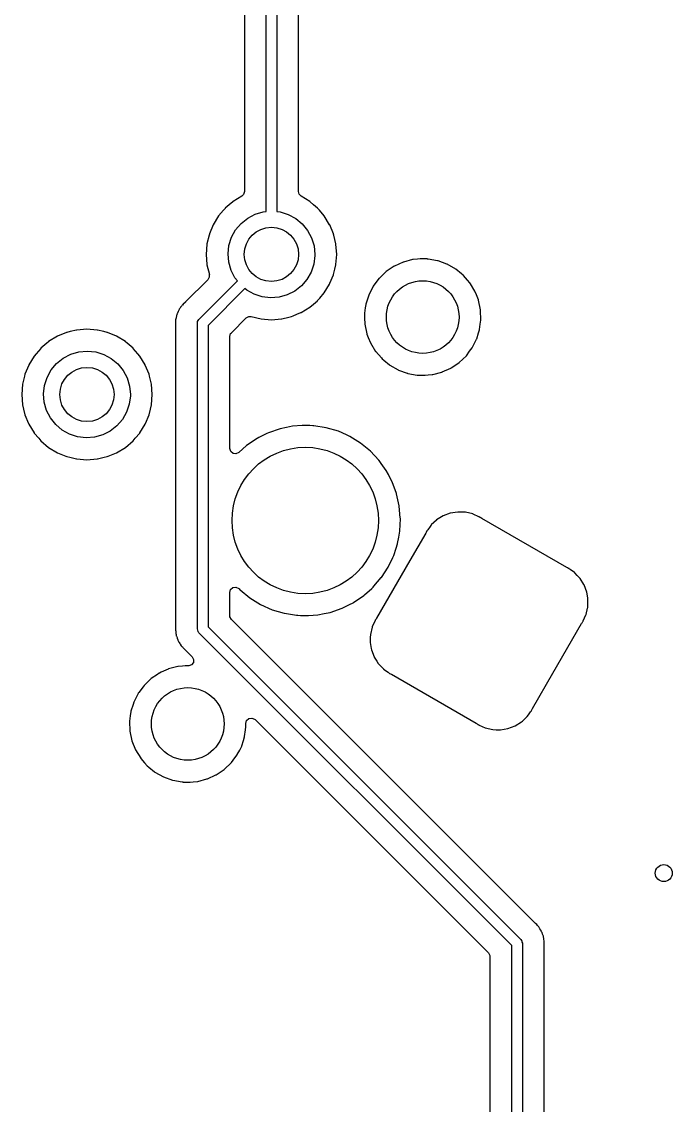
# Model space of a CAD drawing. Extents: x 189 to 319, y -167 to -61.
# Drawn here: x 224.36 to 239.59, y -140.69 to -115.32 of the extents above; entities that cross this region are included whole.
import ezdxf

# ---------------------------------------------------------------- set-up
doc = ezdxf.new("R2010")
doc.units = 0
doc.layers.add('BLACK', color=7, linetype='CONTINUOUS')

msp = doc.modelspace()

# ---------------------------------------------------------------- linework, layer by layer
at = {"layer": 'BLACK', "linetype": 'CONTINUOUS'}
for p, q in [((229.576, -111.736), (229.576, -119.3)), ((230.084, -119.766), (230.084, -111.7)), ((230.334, -111.752), (230.334, -119.766)), ((230.843, -119.3), (230.843, -112.014)), ((229.515, -119.407), (229.31, -119.533)), ((229.556, -119.368), (229.514, -119.406)), ((229.514, -119.406), (229.515, -119.407)), ((229.576, -119.3), (229.556, -119.368)), ((230.86, -119.363), (230.843, -119.3)), ((230.905, -119.405), (230.86, -119.363)), ((230.903, -119.407), (230.905, -119.405)), ((231.108, -119.533), (230.903, -119.407)), ((229.086, -119.737), (228.972, -119.871)), ((229.125, -119.692), (229.086, -119.737)), ((229.128, -119.689), (229.125, -119.692)), ((229.222, -119.608), (229.128, -119.689)), ((229.306, -119.536), (229.222, -119.608)), ((229.31, -119.533), (229.306, -119.536)), ((229.306, -119.536), (229.306, -119.536)), ((231.112, -119.536), (231.108, -119.533)), ((231.196, -119.608), (231.112, -119.536)), ((231.112, -119.536), (231.112, -119.536)), ((231.29, -119.689), (231.196, -119.608)), ((231.294, -119.692), (231.29, -119.689)), ((231.332, -119.737), (231.294, -119.692)), ((231.446, -119.871), (231.332, -119.737)), ((228.972, -119.871), (228.847, -120.076)), ((229.498, -120.044), (229.653, -119.92)), ((229.653, -119.92), (229.829, -119.828)), ((229.829, -119.828), (230.019, -119.772)), ((230.019, -119.772), (230.084, -119.766)), ((230.334, -119.766), (230.413, -119.775)), ((230.413, -119.775), (230.603, -119.833)), ((230.603, -119.833), (230.777, -119.928)), ((230.777, -119.928), (230.93, -120.054)), ((231.572, -120.076), (231.446, -119.871)), ((228.845, -120.08), (228.757, -120.291)), ((228.847, -120.076), (228.845, -120.08)), ((228.845, -120.08), (228.845, -120.08)), ((229.275, -120.37), (229.371, -120.196)), ((229.371, -120.196), (229.498, -120.044)), ((230.93, -120.054), (231.055, -120.208)), ((231.055, -120.208), (231.148, -120.383)), ((231.574, -120.08), (231.572, -120.076)), ((231.661, -120.291), (231.574, -120.08)), ((231.574, -120.08), (231.574, -120.08)), ((228.749, -120.32), (228.7, -120.526)), ((228.755, -120.297), (228.749, -120.32)), ((228.757, -120.291), (228.755, -120.297)), ((229.215, -120.559), (229.275, -120.37)), ((231.148, -120.383), (231.206, -120.573)), ((231.663, -120.297), (231.661, -120.291)), ((231.669, -120.32), (231.663, -120.297)), ((231.718, -120.526), (231.669, -120.32)), ((228.699, -120.531), (228.68, -120.77)), ((228.7, -120.526), (228.699, -120.531)), ((228.7, -120.526), (228.7, -120.526)), ((229.193, -120.756), (229.215, -120.559)), ((229.21, -120.953), (229.193, -120.756)), ((231.206, -120.573), (231.225, -120.77)), ((231.719, -120.531), (231.718, -120.526)), ((231.718, -120.526), (231.718, -120.526)), ((231.738, -120.77), (231.719, -120.531)), ((228.68, -120.77), (228.699, -121.009)), ((228.699, -121.009), (228.7, -121.014)), ((228.7, -121.014), (228.7, -121.014)), ((228.7, -121.014), (228.755, -121.242)), ((229.264, -121.144), (229.21, -120.953)), ((231.2, -120.995), (231.137, -121.183)), ((231.225, -120.798), (231.2, -120.995)), ((231.225, -120.77), (231.225, -120.798)), ((231.694, -121.116), (231.718, -121.014)), ((231.718, -121.014), (231.719, -121.009)), ((231.718, -121.014), (231.718, -121.014)), ((231.719, -121.009), (231.738, -120.77)), ((233.292, -120.952), (233.091, -121.043)), ((233.297, -120.95), (233.292, -120.952)), ((233.292, -120.952), (233.292, -120.952)), ((233.302, -120.949), (233.297, -120.95)), ((233.515, -120.893), (233.302, -120.949)), ((233.302, -120.949), (233.302, -120.949)), ((233.52, -120.892), (233.515, -120.893)), ((233.515, -120.893), (233.515, -120.893)), ((233.525, -120.892), (233.52, -120.892)), ((233.625, -120.883), (233.525, -120.892)), ((233.525, -120.892), (233.525, -120.892)), ((233.692, -120.877), (233.625, -120.883)), ((233.854, -120.877), (233.692, -120.877)), ((233.856, -120.878), (233.854, -120.877)), ((233.861, -120.878), (233.856, -120.878)), ((233.856, -120.878), (233.856, -120.878)), ((233.878, -120.879), (233.861, -120.878)), ((233.882, -120.879), (233.878, -120.879)), ((234.1, -120.919), (233.882, -120.879)), ((233.882, -120.879), (233.882, -120.879)), ((234.105, -120.92), (234.1, -120.919)), ((234.1, -120.919), (234.1, -120.919)), ((234.11, -120.921), (234.105, -120.92)), ((234.317, -120.997), (234.11, -120.921)), ((234.11, -120.921), (234.11, -120.921)), ((234.322, -120.998), (234.317, -120.997)), ((234.317, -120.997), (234.317, -120.997)), ((234.523, -121.112), (234.322, -120.998)), ((228.755, -121.242), (228.752, -121.243)), ((228.752, -121.243), (228.754, -121.304)), ((229.355, -121.32), (229.264, -121.144)), ((231.137, -121.183), (231.039, -121.356)), ((231.579, -121.447), (231.662, -121.247)), ((231.662, -121.247), (231.663, -121.242)), ((231.662, -121.247), (231.662, -121.247)), ((231.663, -121.242), (231.694, -121.116)), ((232.895, -121.174), (232.728, -121.333)), ((233.012, -121.095), (232.895, -121.174)), ((233.082, -121.048), (233.012, -121.095)), ((233.086, -121.045), (233.082, -121.048)), ((233.082, -121.048), (233.082, -121.048)), ((233.091, -121.043), (233.086, -121.045)), ((234.527, -121.116), (234.523, -121.112)), ((234.659, -121.224), (234.527, -121.116)), ((234.527, -121.116), (234.527, -121.116)), ((234.701, -121.259), (234.659, -121.224)), ((234.705, -121.263), (234.701, -121.259)), ((234.803, -121.376), (234.705, -121.263)), ((234.705, -121.263), (234.705, -121.263)), ((228.722, -121.362), (228.208, -121.875)), ((228.512, -122.291), (229.411, -121.391)), ((228.754, -121.304), (228.722, -121.362)), ((229.411, -121.391), (229.355, -121.32)), ((230.91, -121.506), (230.754, -121.628)), ((231.039, -121.356), (230.91, -121.506)), ((231.446, -121.669), (231.572, -121.464)), ((231.572, -121.464), (231.579, -121.447)), ((232.59, -121.518), (232.587, -121.525)), ((232.594, -121.513), (232.59, -121.518)), ((232.725, -121.337), (232.594, -121.513)), ((232.728, -121.333), (232.725, -121.337)), ((234.852, -121.433), (234.803, -121.376)), ((234.855, -121.438), (234.852, -121.433)), ((234.868, -121.46), (234.855, -121.438)), ((234.855, -121.438), (234.855, -121.438)), ((234.972, -121.63), (234.868, -121.46)), ((229.587, -121.568), (228.725, -122.431)), ((229.629, -121.604), (229.587, -121.568)), ((229.802, -121.701), (229.629, -121.604)), ((229.991, -121.762), (229.802, -121.701)), ((230.188, -121.786), (229.991, -121.762)), ((230.386, -121.77), (230.188, -121.786)), ((230.577, -121.717), (230.386, -121.77)), ((230.754, -121.628), (230.577, -121.717)), ((231.342, -121.791), (231.443, -121.672)), ((231.443, -121.672), (231.446, -121.669)), ((231.443, -121.672), (231.443, -121.672)), ((232.486, -121.724), (232.464, -121.793)), ((232.513, -121.671), (232.486, -121.724)), ((232.587, -121.525), (232.513, -121.671)), ((235.008, -121.72), (234.972, -121.63)), ((235.054, -121.837), (235.008, -121.72)), ((228.074, -122.021), (228.063, -122.038)), ((228.08, -122.011), (228.074, -122.021)), ((228.083, -122.004), (228.08, -122.011)), ((228.08, -122.011), (228.08, -122.011)), ((228.114, -121.971), (228.083, -122.004)), ((228.121, -121.962), (228.114, -121.971)), ((228.124, -121.959), (228.121, -121.962)), ((228.144, -121.939), (228.124, -121.959)), ((228.146, -121.937), (228.144, -121.939)), ((228.188, -121.893), (228.146, -121.937)), ((228.193, -121.887), (228.188, -121.893)), ((228.199, -121.883), (228.193, -121.887)), ((228.208, -121.875), (228.199, -121.883)), ((230.903, -122.132), (231.108, -122.007)), ((231.108, -122.007), (231.19, -121.937)), ((231.19, -121.937), (231.287, -121.854)), ((231.287, -121.854), (231.29, -121.851)), ((231.29, -121.851), (231.342, -121.791)), ((232.407, -122.021), (232.391, -122.144)), ((232.418, -121.944), (232.407, -122.021)), ((232.419, -121.939), (232.418, -121.944)), ((232.464, -121.793), (232.419, -121.939)), ((232.419, -121.939), (232.419, -121.939)), ((235.057, -121.845), (235.054, -121.837)), ((235.104, -122.071), (235.057, -121.845)), ((227.971, -122.281), (227.966, -122.299)), ((227.977, -122.256), (227.971, -122.281)), ((227.98, -122.244), (227.977, -122.256)), ((227.986, -122.209), (227.98, -122.244)), ((227.987, -122.201), (227.986, -122.209)), ((227.986, -122.209), (227.986, -122.209)), ((227.994, -122.185), (227.987, -122.201)), ((227.995, -122.182), (227.994, -122.185)), ((228.001, -122.164), (227.995, -122.182)), ((228.004, -122.152), (228.001, -122.164)), ((228.006, -122.144), (228.004, -122.152)), ((228.004, -122.152), (228.004, -122.152)), ((228.028, -122.105), (228.006, -122.144)), ((228.033, -122.095), (228.028, -122.105)), ((228.047, -122.061), (228.033, -122.095)), ((228.05, -122.054), (228.047, -122.061)), ((228.047, -122.061), (228.047, -122.061)), ((228.063, -122.038), (228.05, -122.054)), ((229.27, -122.604), (229.617, -122.257)), ((229.617, -122.257), (229.68, -122.223)), ((229.68, -122.223), (229.736, -122.226)), ((229.736, -122.226), (229.737, -122.224)), ((229.737, -122.224), (229.965, -122.279)), ((229.965, -122.279), (229.965, -122.279)), ((229.965, -122.279), (229.97, -122.28)), ((229.97, -122.28), (230.209, -122.299)), ((230.209, -122.299), (230.448, -122.28)), ((230.448, -122.28), (230.453, -122.279)), ((230.453, -122.279), (230.614, -122.24)), ((230.453, -122.279), (230.453, -122.279)), ((230.614, -122.24), (230.682, -122.224)), ((230.682, -122.224), (230.719, -122.209)), ((230.719, -122.209), (230.806, -122.173)), ((230.806, -122.173), (230.899, -122.134)), ((230.899, -122.134), (230.903, -122.132)), ((230.899, -122.134), (230.899, -122.134)), ((232.391, -122.144), (232.387, -122.173)), ((232.387, -122.173), (232.387, -122.178)), ((232.387, -122.178), (232.39, -122.257)), ((232.387, -122.178), (232.387, -122.178)), ((232.39, -122.257), (232.396, -122.403)), ((235.106, -122.132), (235.104, -122.071)), ((235.111, -122.256), (235.106, -122.132)), ((235.113, -122.301), (235.111, -122.256)), ((225.89, -122.521), (225.651, -122.54)), ((226.13, -122.54), (225.89, -122.521)), ((227.965, -122.339), (227.962, -122.359)), ((227.962, -122.359), (227.963, -122.367)), ((227.963, -122.367), (227.966, -122.403)), ((227.966, -122.319), (227.965, -122.339)), ((227.966, -122.299), (227.966, -122.319)), ((227.966, -122.403), (227.966, -122.415)), ((227.966, -122.415), (227.966, -129.461)), ((228.475, -122.379), (228.478, -122.357)), ((228.475, -129.54), (228.475, -122.379)), ((228.478, -122.352), (228.479, -122.35)), ((228.478, -122.357), (228.478, -122.352)), ((228.479, -122.35), (228.48, -122.343)), ((228.48, -122.343), (228.497, -122.318)), ((228.497, -122.318), (228.512, -122.291)), ((228.725, -122.431), (228.725, -129.488)), ((232.396, -122.403), (232.443, -122.629)), ((235.059, -122.604), (235.081, -122.535)), ((235.081, -122.535), (235.082, -122.53)), ((235.081, -122.535), (235.081, -122.535)), ((235.082, -122.53), (235.099, -122.403)), ((235.099, -122.403), (235.112, -122.306)), ((235.112, -122.306), (235.113, -122.301)), ((235.112, -122.306), (235.112, -122.306)), ((225.196, -122.687), (224.992, -122.813)), ((225.201, -122.686), (225.196, -122.687)), ((225.413, -122.598), (225.201, -122.686)), ((225.201, -122.686), (225.201, -122.686)), ((225.418, -122.596), (225.413, -122.598)), ((225.413, -122.598), (225.413, -122.598)), ((225.499, -122.576), (225.418, -122.596)), ((225.646, -122.541), (225.499, -122.576)), ((225.651, -122.54), (225.646, -122.541)), ((225.646, -122.541), (225.646, -122.541)), ((226.134, -122.541), (226.13, -122.54)), ((226.281, -122.576), (226.134, -122.541)), ((226.134, -122.541), (226.134, -122.541)), ((226.363, -122.596), (226.281, -122.576)), ((226.368, -122.598), (226.363, -122.596)), ((226.58, -122.686), (226.368, -122.598)), ((226.368, -122.598), (226.368, -122.598)), ((226.585, -122.687), (226.58, -122.686)), ((226.58, -122.686), (226.58, -122.686)), ((226.789, -122.813), (226.585, -122.687)), ((229.233, -122.694), (229.254, -122.625)), ((229.233, -125.316), (229.233, -122.694)), ((229.254, -122.625), (229.27, -122.604)), ((232.443, -122.629), (232.445, -122.634)), ((232.445, -122.634), (232.445, -122.634)), ((232.445, -122.634), (232.477, -122.714)), ((232.477, -122.714), (232.528, -122.843)), ((234.964, -122.848), (235.012, -122.755)), ((235.012, -122.755), (235.014, -122.75)), ((235.012, -122.755), (235.012, -122.755)), ((235.014, -122.75), (235.059, -122.604)), ((224.806, -122.972), (224.7, -123.096)), ((224.809, -122.969), (224.806, -122.972)), ((224.95, -122.848), (224.809, -122.969)), ((224.988, -122.816), (224.95, -122.848)), ((224.992, -122.813), (224.988, -122.816)), ((224.988, -122.816), (224.988, -122.816)), ((225.7, -123.052), (225.898, -123.034)), ((225.898, -123.034), (226.095, -123.055)), ((226.793, -122.816), (226.789, -122.813)), ((226.831, -122.848), (226.793, -122.816)), ((226.793, -122.816), (226.793, -122.816)), ((226.972, -122.969), (226.831, -122.848)), ((226.975, -122.972), (226.972, -122.969)), ((227.08, -123.096), (226.975, -122.972)), ((232.528, -122.843), (232.648, -123.041)), ((232.648, -123.041), (232.651, -123.045)), ((232.651, -123.045), (232.782, -123.195)), ((234.772, -123.141), (234.85, -123.036)), ((234.85, -123.036), (234.906, -122.96)), ((234.906, -122.96), (234.91, -122.956)), ((234.906, -122.96), (234.906, -122.96)), ((234.91, -122.956), (234.964, -122.848)), ((224.653, -123.151), (224.528, -123.356)), ((224.7, -123.096), (224.653, -123.151)), ((225.18, -123.324), (225.334, -123.2)), ((225.334, -123.2), (225.51, -123.108)), ((225.51, -123.108), (225.7, -123.052)), ((226.095, -123.055), (226.284, -123.113)), ((226.284, -123.113), (226.459, -123.208)), ((226.459, -123.208), (226.611, -123.334)), ((227.128, -123.151), (227.08, -123.096)), ((227.253, -123.356), (227.128, -123.151)), ((232.782, -123.195), (232.799, -123.215)), ((232.799, -123.215), (232.84, -123.249)), ((232.84, -123.249), (232.973, -123.358)), ((234.605, -123.3), (234.772, -123.141)), ((224.526, -123.36), (224.438, -123.573)), ((224.528, -123.356), (224.526, -123.36)), ((224.526, -123.36), (224.526, -123.36)), ((224.957, -123.65), (225.052, -123.476)), ((225.052, -123.476), (225.18, -123.324)), ((226.611, -123.334), (226.737, -123.488)), ((226.737, -123.488), (226.83, -123.663)), ((227.255, -123.36), (227.253, -123.356)), ((227.343, -123.573), (227.255, -123.36)), ((227.255, -123.36), (227.255, -123.36)), ((232.973, -123.358), (232.973, -123.358)), ((232.973, -123.358), (232.977, -123.361)), ((232.977, -123.361), (233.178, -123.475)), ((233.178, -123.475), (233.183, -123.477)), ((233.183, -123.477), (233.183, -123.477)), ((233.183, -123.477), (233.39, -123.552)), ((233.39, -123.552), (233.39, -123.552)), ((233.39, -123.552), (233.395, -123.554)), ((233.985, -123.58), (234.198, -123.525)), ((234.198, -123.525), (234.203, -123.524)), ((234.198, -123.525), (234.198, -123.525)), ((234.203, -123.524), (234.208, -123.522)), ((234.208, -123.522), (234.409, -123.431)), ((234.208, -123.522), (234.208, -123.522)), ((234.409, -123.431), (234.414, -123.429)), ((234.414, -123.429), (234.418, -123.426)), ((234.418, -123.426), (234.528, -123.352)), ((234.418, -123.426), (234.418, -123.426)), ((234.528, -123.352), (234.605, -123.3)), ((224.381, -123.806), (224.38, -123.811)), ((224.426, -123.62), (224.381, -123.806)), ((224.381, -123.806), (224.381, -123.806)), ((224.436, -123.577), (224.426, -123.62)), ((224.438, -123.573), (224.436, -123.577)), ((224.897, -123.839), (224.957, -123.65)), ((226.83, -123.663), (226.887, -123.853)), ((227.345, -123.577), (227.343, -123.573)), ((227.355, -123.62), (227.345, -123.577)), ((227.4, -123.806), (227.355, -123.62)), ((227.401, -123.811), (227.4, -123.806)), ((227.4, -123.806), (227.4, -123.806)), ((233.395, -123.554), (233.4, -123.555)), ((233.4, -123.555), (233.4, -123.555)), ((233.4, -123.555), (233.618, -123.594)), ((233.618, -123.594), (233.618, -123.594)), ((233.618, -123.594), (233.622, -123.595)), ((233.622, -123.595), (233.639, -123.596)), ((233.639, -123.596), (233.644, -123.596)), ((233.644, -123.596), (233.644, -123.596)), ((233.644, -123.596), (233.646, -123.596)), ((233.646, -123.596), (233.808, -123.596)), ((233.808, -123.596), (233.875, -123.591)), ((233.875, -123.591), (233.975, -123.582)), ((233.975, -123.582), (233.975, -123.582)), ((233.975, -123.582), (233.98, -123.582)), ((233.98, -123.582), (233.985, -123.58)), ((233.985, -123.58), (233.985, -123.58)), ((224.38, -123.811), (224.361, -124.05)), ((224.361, -124.05), (224.38, -124.289)), ((224.875, -124.036), (224.897, -123.839)), ((224.891, -124.233), (224.875, -124.036)), ((226.887, -123.853), (226.906, -124.05)), ((226.906, -124.05), (226.906, -124.078)), ((227.42, -124.05), (227.401, -123.811)), ((227.401, -124.289), (227.42, -124.05)), ((224.38, -124.289), (224.381, -124.294)), ((224.381, -124.294), (224.381, -124.294)), ((224.381, -124.294), (224.404, -124.39)), ((224.946, -124.424), (224.891, -124.233)), ((226.881, -124.275), (226.819, -124.463)), ((226.906, -124.078), (226.881, -124.275)), ((227.377, -124.39), (227.4, -124.294)), ((227.4, -124.294), (227.401, -124.289)), ((227.4, -124.294), (227.4, -124.294)), ((224.404, -124.39), (224.436, -124.523)), ((224.436, -124.523), (224.438, -124.527)), ((224.438, -124.527), (224.438, -124.527)), ((224.438, -124.527), (224.522, -124.729)), ((225.036, -124.6), (224.946, -124.424)), ((226.819, -124.463), (226.721, -124.636)), ((227.259, -124.729), (227.343, -124.527)), ((227.343, -124.527), (227.345, -124.523)), ((227.343, -124.527), (227.343, -124.527)), ((227.345, -124.523), (227.377, -124.39)), ((224.522, -124.729), (224.528, -124.744)), ((224.528, -124.744), (224.653, -124.949)), ((225.16, -124.756), (225.036, -124.6)), ((225.311, -124.884), (225.16, -124.756)), ((226.591, -124.786), (226.435, -124.908)), ((226.721, -124.636), (226.591, -124.786)), ((227.128, -124.949), (227.253, -124.744)), ((227.253, -124.744), (227.259, -124.729)), ((230.559, -124.821), (230.416, -124.85)), ((230.701, -124.792), (230.559, -124.821)), ((230.705, -124.792), (230.701, -124.792)), ((230.701, -124.792), (230.701, -124.792)), ((230.925, -124.777), (230.705, -124.792)), ((231.11, -124.777), (230.925, -124.777)), ((231.111, -124.777), (231.11, -124.777)), ((231.177, -124.78), (231.111, -124.777)), ((231.111, -124.777), (231.111, -124.777)), ((231.202, -124.781), (231.177, -124.78)), ((231.205, -124.782), (231.202, -124.781)), ((231.489, -124.827), (231.205, -124.782)), ((231.205, -124.782), (231.205, -124.782)), ((224.653, -124.949), (224.657, -124.953)), ((224.657, -124.953), (224.657, -124.953)), ((224.657, -124.953), (224.762, -125.076)), ((225.484, -124.981), (225.311, -124.884)), ((225.672, -125.042), (225.484, -124.981)), ((225.869, -125.066), (225.672, -125.042)), ((226.067, -125.051), (225.869, -125.066)), ((226.258, -124.997), (226.067, -125.051)), ((226.435, -124.908), (226.258, -124.997)), ((227.019, -125.076), (227.124, -124.953)), ((227.124, -124.953), (227.128, -124.949)), ((227.124, -124.953), (227.124, -124.953)), ((229.915, -125.057), (229.873, -125.078)), ((230.104, -124.963), (229.915, -125.057)), ((230.137, -124.946), (230.104, -124.963)), ((230.416, -124.85), (230.137, -124.946)), ((231.494, -124.827), (231.489, -124.827)), ((231.489, -124.827), (231.489, -124.827)), ((231.777, -124.912), (231.494, -124.827)), ((231.969, -124.998), (231.777, -124.912)), ((232.027, -125.024), (231.969, -124.998)), ((232.046, -125.033), (232.027, -125.024)), ((232.297, -125.188), (232.046, -125.033)), ((224.762, -125.076), (224.809, -125.131)), ((224.809, -125.131), (224.992, -125.287)), ((224.992, -125.287), (225.196, -125.413)), ((226.585, -125.413), (226.789, -125.287)), ((226.789, -125.287), (226.972, -125.131)), ((226.972, -125.131), (227.019, -125.076)), ((229.255, -125.385), (229.233, -125.316)), ((229.625, -125.247), (229.443, -125.41)), ((229.628, -125.244), (229.625, -125.247)), ((229.625, -125.247), (229.625, -125.247)), ((229.873, -125.078), (229.628, -125.244)), ((232.525, -125.376), (232.297, -125.188)), ((225.196, -125.413), (225.201, -125.414)), ((225.201, -125.414), (225.201, -125.414)), ((225.201, -125.414), (225.393, -125.494)), ((225.393, -125.494), (225.418, -125.504)), ((225.418, -125.504), (225.489, -125.521)), ((225.489, -125.521), (225.646, -125.559)), ((225.646, -125.559), (225.646, -125.559)), ((225.646, -125.559), (225.651, -125.56)), ((225.651, -125.56), (225.89, -125.579)), ((225.89, -125.579), (226.13, -125.56)), ((226.13, -125.56), (226.134, -125.559)), ((226.134, -125.559), (226.292, -125.521)), ((226.134, -125.559), (226.134, -125.559)), ((226.292, -125.521), (226.363, -125.504)), ((226.363, -125.504), (226.388, -125.494)), ((226.388, -125.494), (226.58, -125.414)), ((226.58, -125.414), (226.585, -125.413)), ((226.58, -125.414), (226.58, -125.414)), ((229.309, -125.431), (229.255, -125.385)), ((229.379, -125.44), (229.309, -125.431)), ((229.443, -125.41), (229.379, -125.44)), ((232.528, -125.379), (232.525, -125.376)), ((232.724, -125.589), (232.528, -125.379)), ((232.727, -125.592), (232.724, -125.589)), ((232.724, -125.589), (232.724, -125.589)), ((232.729, -125.595), (232.727, -125.592)), ((232.781, -125.669), (232.729, -125.595)), ((232.729, -125.595), (232.729, -125.595)), ((232.898, -125.833), (232.781, -125.669)), ((232.946, -125.925), (232.898, -125.833)), ((233, -126.026), (232.946, -125.925)), ((233.035, -126.094), (233, -126.026)), ((233.137, -126.371), (233.035, -126.094)), ((233.138, -126.375), (233.137, -126.371)), ((233.201, -126.655), (233.138, -126.375)), ((233.138, -126.375), (233.138, -126.375)), ((233.202, -126.659), (233.201, -126.655)), ((233.202, -126.663), (233.202, -126.659)), ((233.226, -126.94), (233.202, -126.663)), ((234.395, -126.829), (234.228, -126.892)), ((234.401, -126.828), (234.395, -126.829)), ((234.565, -126.801), (234.401, -126.828)), ((234.401, -126.828), (234.401, -126.828)), ((234.571, -126.8), (234.565, -126.801)), ((234.565, -126.801), (234.565, -126.801)), ((234.578, -126.801), (234.571, -126.8)), ((234.668, -126.803), (234.578, -126.801)), ((234.578, -126.801), (234.578, -126.801)), ((234.75, -126.806), (234.668, -126.803)), ((234.924, -126.847), (234.75, -126.806)), ((234.93, -126.849), (234.924, -126.847)), ((235.068, -126.912), (234.93, -126.849)), ((234.93, -126.849), (234.93, -126.849)), ((233.214, -127.24), (233.227, -126.958)), ((233.227, -126.953), (233.226, -126.94)), ((233.227, -126.958), (233.227, -126.953)), ((233.227, -126.958), (233.227, -126.958)), ((234.071, -126.991), (233.95, -127.105)), ((234.076, -126.987), (234.071, -126.991)), ((234.071, -126.991), (234.071, -126.991)), ((234.228, -126.892), (234.076, -126.987)), ((235.073, -126.914), (235.068, -126.912)), ((235.083, -126.918), (235.073, -126.914)), ((235.088, -126.92), (235.083, -126.918)), ((235.083, -126.918), (235.083, -126.918)), ((235.093, -126.923), (235.088, -126.92)), ((235.094, -126.924), (235.093, -126.923)), ((235.098, -126.926), (235.094, -126.924)), ((235.094, -126.924), (235.094, -126.924)), ((235.112, -126.937), (235.098, -126.926)), ((235.114, -126.939), (235.112, -126.937)), ((235.131, -126.951), (235.114, -126.939)), ((237.124, -128.102), (235.131, -126.951)), ((233.189, -127.387), (233.213, -127.252)), ((233.213, -127.252), (233.214, -127.248)), ((233.213, -127.252), (233.213, -127.252)), ((233.214, -127.248), (233.214, -127.24)), ((233.822, -127.296), (233.453, -127.935)), ((233.83, -127.28), (233.822, -127.296)), ((233.84, -127.254), (233.83, -127.28)), ((233.843, -127.249), (233.84, -127.254)), ((233.844, -127.248), (233.843, -127.249)), ((233.847, -127.243), (233.844, -127.248)), ((233.844, -127.248), (233.844, -127.248)), ((233.85, -127.24), (233.847, -127.243)), ((233.862, -127.225), (233.85, -127.24)), ((233.85, -127.24), (233.85, -127.24)), ((233.867, -127.218), (233.862, -127.225)), ((233.924, -127.139), (233.867, -127.218)), ((233.942, -127.114), (233.924, -127.139)), ((233.945, -127.109), (233.942, -127.114)), ((233.942, -127.114), (233.942, -127.114)), ((233.95, -127.105), (233.945, -127.109)), ((233.95, -127.105), (233.95, -127.105)), ((233.126, -127.651), (233.161, -127.543)), ((233.161, -127.543), (233.162, -127.539)), ((233.161, -127.543), (233.161, -127.543)), ((233.162, -127.539), (233.189, -127.387)), ((233.048, -127.869), (233.072, -127.82)), ((233.072, -127.82), (233.126, -127.651)), ((233.453, -127.935), (232.671, -129.289)), ((232.786, -128.331), (232.943, -128.09)), ((232.943, -128.09), (232.945, -128.087)), ((232.943, -128.09), (232.943, -128.09)), ((232.945, -128.087), (232.951, -128.073)), ((232.951, -128.073), (233.048, -127.869)), ((237.14, -128.11), (237.124, -128.102)), ((237.166, -128.12), (237.14, -128.11)), ((232.61, -128.537), (232.781, -128.338)), ((232.781, -128.338), (232.784, -128.335)), ((232.781, -128.338), (232.781, -128.338)), ((232.784, -128.335), (232.786, -128.331)), ((232.786, -128.331), (232.786, -128.331)), ((237.177, -128.126), (237.166, -128.12)), ((237.181, -128.129), (237.177, -128.126)), ((237.195, -128.141), (237.181, -128.129)), ((237.181, -128.129), (237.181, -128.129)), ((237.202, -128.147), (237.195, -128.141)), ((237.306, -128.221), (237.202, -128.147)), ((237.311, -128.225), (237.306, -128.221)), ((237.306, -128.221), (237.306, -128.221)), ((237.367, -128.285), (237.311, -128.225)), ((237.423, -128.345), (237.367, -128.285)), ((237.433, -128.355), (237.423, -128.345)), ((237.437, -128.361), (237.433, -128.355)), ((237.525, -128.502), (237.437, -128.361)), ((237.437, -128.361), (237.437, -128.361)), ((229.233, -128.685), (229.254, -128.617)), ((229.254, -128.617), (229.307, -128.571)), ((229.307, -128.571), (229.377, -128.56)), ((229.377, -128.56), (229.442, -128.59)), ((229.442, -128.59), (229.452, -128.599)), ((229.452, -128.599), (229.472, -128.621)), ((229.472, -128.621), (229.475, -128.624)), ((229.475, -128.624), (229.703, -128.812)), ((232.389, -128.74), (232.557, -128.59)), ((232.557, -128.59), (232.592, -128.559)), ((232.592, -128.559), (232.61, -128.537)), ((237.528, -128.507), (237.525, -128.502)), ((237.525, -128.502), (237.525, -128.502)), ((237.591, -128.675), (237.528, -128.507)), ((229.233, -129.225), (229.233, -128.685)), ((229.703, -128.812), (229.954, -128.967)), ((232.127, -128.922), (232.372, -128.756)), ((232.372, -128.756), (232.389, -128.74)), ((237.592, -128.681), (237.591, -128.675)), ((237.613, -128.812), (237.592, -128.681)), ((237.592, -128.681), (237.592, -128.681)), ((237.62, -128.851), (237.613, -128.812)), ((237.617, -128.948), (237.62, -128.857)), ((237.62, -128.857), (237.62, -128.851)), ((237.62, -128.857), (237.62, -128.857)), ((229.954, -128.967), (230.223, -129.088)), ((230.223, -129.088), (230.506, -129.173)), ((231.584, -129.15), (231.863, -129.054)), ((231.863, -129.054), (232.033, -128.969)), ((232.033, -128.969), (232.124, -128.924)), ((232.124, -128.924), (232.127, -128.922)), ((232.124, -128.924), (232.124, -128.924)), ((237.574, -129.204), (237.609, -129.052)), ((237.609, -129.052), (237.613, -129.036)), ((237.613, -129.036), (237.614, -129.03)), ((237.613, -129.036), (237.613, -129.036)), ((237.614, -129.03), (237.617, -128.948)), ((229.236, -129.252), (229.233, -129.225)), ((229.27, -129.314), (229.236, -129.252)), ((236.382, -136.426), (229.27, -129.314)), ((230.506, -129.173), (230.511, -129.173)), ((230.511, -129.173), (230.511, -129.173)), ((230.511, -129.173), (230.795, -129.218)), ((230.795, -129.218), (230.795, -129.218)), ((230.795, -129.218), (230.798, -129.219)), ((230.798, -129.219), (230.823, -129.22)), ((230.823, -129.22), (230.889, -129.223)), ((230.889, -129.223), (230.889, -129.223)), ((230.889, -129.223), (230.89, -129.223)), ((230.89, -129.223), (231.075, -129.223)), ((231.075, -129.223), (231.295, -129.208)), ((231.295, -129.208), (231.299, -129.208)), ((231.299, -129.208), (231.441, -129.179)), ((231.299, -129.208), (231.299, -129.208)), ((231.441, -129.179), (231.584, -129.15)), ((232.632, -129.353), (232.57, -129.49)), ((232.634, -129.347), (232.632, -129.353)), ((232.638, -129.337), (232.634, -129.347)), ((232.64, -129.333), (232.638, -129.337)), ((232.638, -129.337), (232.638, -129.337)), ((232.647, -129.322), (232.64, -129.333)), ((232.653, -129.314), (232.647, -129.322)), ((232.659, -129.306), (232.653, -129.314)), ((232.671, -129.289), (232.659, -129.306)), ((237.481, -129.394), (237.491, -129.382)), ((237.491, -129.382), (237.494, -129.378)), ((237.494, -129.378), (237.5, -129.367)), ((237.5, -129.367), (237.502, -129.363)), ((237.502, -129.363), (237.506, -129.353)), ((237.502, -129.363), (237.502, -129.363)), ((237.506, -129.353), (237.509, -129.347)), ((237.509, -129.347), (237.571, -129.21)), ((237.571, -129.21), (237.574, -129.204)), ((237.571, -129.21), (237.571, -129.21)), ((227.966, -129.472), (227.964, -129.48)), ((227.964, -129.48), (227.965, -129.488)), ((227.965, -129.488), (227.965, -129.488)), ((227.965, -129.488), (227.966, -129.548)), ((227.966, -129.461), (227.966, -129.472)), ((227.966, -129.548), (227.966, -129.552)), ((227.966, -129.552), (227.966, -129.58)), ((227.966, -129.58), (227.967, -129.584)), ((227.967, -129.584), (227.967, -129.584)), ((227.967, -129.584), (227.967, -129.584)), ((227.967, -129.584), (227.968, -129.596)), ((227.968, -129.596), (227.969, -129.64)), ((227.969, -129.64), (227.974, -129.655)), ((228.484, -129.57), (228.475, -129.54)), ((228.49, -129.6), (228.484, -129.57)), ((228.494, -129.605), (228.49, -129.6)), ((228.495, -129.608), (228.494, -129.605)), ((228.498, -129.611), (228.495, -129.608)), ((228.512, -129.628), (228.498, -129.611)), ((235.834, -136.951), (228.512, -129.628)), ((228.725, -129.488), (236.047, -136.811)), ((232.567, -129.496), (232.527, -129.67)), ((232.57, -129.49), (232.567, -129.496)), ((232.57, -129.49), (232.57, -129.49)), ((236.796, -130.576), (237.469, -129.411)), ((237.469, -129.411), (237.481, -129.394)), ((227.974, -129.655), (227.975, -129.659)), ((227.975, -129.659), (227.979, -129.679)), ((227.979, -129.679), (227.982, -129.699)), ((227.982, -129.699), (227.984, -129.706)), ((227.984, -129.706), (227.984, -129.706)), ((227.984, -129.706), (227.998, -129.74)), ((227.998, -129.74), (228.002, -129.751)), ((228.002, -129.751), (228.014, -129.794)), ((228.014, -129.794), (228.018, -129.8)), ((228.018, -129.8), (228.018, -129.8)), ((228.018, -129.8), (228.024, -129.811)), ((228.024, -129.811), (228.033, -129.829)), ((228.033, -129.829), (228.04, -129.848)), ((228.04, -129.848), (228.045, -129.854)), ((228.045, -129.854), (228.045, -129.854)), ((228.045, -129.854), (228.066, -129.883)), ((228.066, -129.883), (228.073, -129.893)), ((228.073, -129.893), (228.095, -129.931)), ((232.524, -129.738), (232.521, -129.831)), ((232.521, -129.831), (232.521, -129.849)), ((232.521, -129.849), (232.522, -129.855)), ((232.522, -129.855), (232.544, -129.993)), ((232.522, -129.855), (232.522, -129.855)), ((232.527, -129.67), (232.524, -129.738)), ((228.095, -129.931), (228.11, -129.946)), ((228.11, -129.946), (228.123, -129.961)), ((228.123, -129.961), (228.135, -129.977)), ((228.135, -129.977), (228.154, -129.993)), ((228.154, -129.993), (228.169, -130.005)), ((228.169, -130.005), (228.177, -130.013)), ((228.177, -130.013), (228.353, -130.189)), ((232.544, -129.993), (232.55, -130.025)), ((232.55, -130.025), (232.613, -130.193)), ((228.273, -130.403), (228.264, -130.404)), ((228.339, -130.379), (228.273, -130.403)), ((228.382, -130.322), (228.339, -130.379)), ((228.353, -130.189), (228.387, -130.251)), ((228.387, -130.251), (228.382, -130.322)), ((232.613, -130.193), (232.616, -130.198)), ((232.616, -130.198), (232.616, -130.198)), ((232.616, -130.198), (232.675, -130.293)), ((232.675, -130.293), (232.707, -130.345)), ((232.707, -130.345), (232.711, -130.349)), ((232.711, -130.349), (232.711, -130.349)), ((232.711, -130.349), (232.748, -130.388)), ((232.748, -130.388), (232.83, -130.475)), ((227.54, -130.602), (227.395, -130.7)), ((227.582, -130.574), (227.54, -130.602)), ((227.586, -130.571), (227.582, -130.574)), ((227.582, -130.574), (227.582, -130.574)), ((227.625, -130.553), (227.586, -130.571)), ((227.792, -130.478), (227.625, -130.553)), ((227.797, -130.476), (227.792, -130.478)), ((227.792, -130.478), (227.792, -130.478)), ((227.802, -130.475), (227.797, -130.476)), ((228.015, -130.42), (227.802, -130.475)), ((227.802, -130.475), (227.802, -130.475)), ((228.02, -130.418), (228.015, -130.42)), ((228.015, -130.42), (228.015, -130.42)), ((228.025, -130.418), (228.02, -130.418)), ((228.125, -130.409), (228.025, -130.418)), ((228.025, -130.418), (228.025, -130.418)), ((228.192, -130.404), (228.125, -130.409)), ((228.264, -130.404), (228.192, -130.404)), ((232.83, -130.475), (232.835, -130.479)), ((232.835, -130.479), (232.835, -130.479)), ((232.835, -130.479), (232.939, -130.553)), ((232.939, -130.553), (232.946, -130.559)), ((232.946, -130.559), (232.957, -130.569)), ((232.957, -130.569), (232.964, -130.574)), ((232.964, -130.574), (232.974, -130.58)), ((232.974, -130.58), (233, -130.59)), ((233, -130.59), (233.016, -130.598)), ((233.016, -130.598), (235.005, -131.746)), ((236.322, -131.398), (236.796, -130.576)), ((227.202, -130.894), (227.104, -131.027)), ((227.228, -130.859), (227.202, -130.894)), ((227.395, -130.7), (227.228, -130.859)), ((227.033, -131.157), (226.986, -131.25)), ((227.088, -131.049), (227.033, -131.157)), ((227.09, -131.044), (227.088, -131.049)), ((227.104, -131.027), (227.09, -131.044)), ((226.968, -131.308), (226.919, -131.465)), ((226.986, -131.25), (226.968, -131.308)), ((236.311, -131.42), (236.319, -131.404)), ((236.319, -131.404), (236.322, -131.398)), ((226.895, -131.638), (226.887, -131.699)), ((226.904, -131.575), (226.895, -131.638)), ((226.918, -131.47), (226.904, -131.575)), ((226.919, -131.465), (226.918, -131.47)), ((226.919, -131.465), (226.919, -131.465)), ((229.628, -131.686), (229.679, -131.638)), ((229.679, -131.638), (229.749, -131.625)), ((229.749, -131.625), (229.815, -131.652)), ((229.815, -131.652), (229.825, -131.661)), ((229.825, -131.661), (235.289, -137.125)), ((236.086, -131.694), (236.191, -131.595)), ((236.191, -131.595), (236.196, -131.591)), ((236.191, -131.595), (236.191, -131.595)), ((236.196, -131.591), (236.199, -131.586)), ((236.199, -131.586), (236.228, -131.546)), ((236.228, -131.546), (236.274, -131.482)), ((236.274, -131.482), (236.279, -131.475)), ((236.279, -131.475), (236.291, -131.46)), ((236.291, -131.46), (236.294, -131.457)), ((236.291, -131.46), (236.291, -131.46)), ((236.294, -131.457), (236.297, -131.452)), ((236.297, -131.452), (236.298, -131.45)), ((236.297, -131.452), (236.297, -131.452)), ((236.298, -131.45), (236.3, -131.446)), ((236.3, -131.446), (236.311, -131.42)), ((226.887, -131.699), (226.896, -131.929)), ((229.582, -132.056), (229.603, -131.899)), ((229.603, -131.899), (229.612, -131.833)), ((229.61, -131.755), (229.628, -131.686)), ((229.611, -131.782), (229.61, -131.755)), ((229.613, -131.827), (229.611, -131.782)), ((229.612, -131.833), (229.613, -131.827)), ((229.612, -131.833), (229.612, -131.833)), ((235.005, -131.746), (235.009, -131.749)), ((235.009, -131.749), (235.027, -131.761)), ((235.027, -131.761), (235.042, -131.774)), ((235.042, -131.774), (235.046, -131.776)), ((235.046, -131.776), (235.046, -131.776)), ((235.046, -131.776), (235.048, -131.777)), ((235.048, -131.777), (235.053, -131.78)), ((235.053, -131.78), (235.057, -131.782)), ((235.057, -131.782), (235.057, -131.782)), ((235.057, -131.782), (235.068, -131.786)), ((235.068, -131.786), (235.073, -131.788)), ((235.073, -131.788), (235.211, -131.851)), ((235.211, -131.851), (235.216, -131.853)), ((235.216, -131.853), (235.39, -131.894)), ((235.39, -131.894), (235.473, -131.897)), ((235.473, -131.897), (235.563, -131.899)), ((235.563, -131.899), (235.563, -131.899)), ((235.563, -131.899), (235.569, -131.9)), ((235.569, -131.9), (235.575, -131.899)), ((235.575, -131.899), (235.74, -131.872)), ((235.575, -131.899), (235.575, -131.899)), ((235.74, -131.872), (235.746, -131.871)), ((235.74, -131.872), (235.74, -131.872)), ((235.746, -131.871), (235.913, -131.808)), ((235.913, -131.808), (236.065, -131.713)), ((236.065, -131.713), (236.086, -131.694)), ((226.896, -131.929), (226.943, -132.155)), ((226.943, -132.155), (227.028, -132.37)), ((229.514, -132.276), (229.553, -132.15)), ((229.553, -132.15), (229.581, -132.061)), ((229.581, -132.061), (229.582, -132.056)), ((229.581, -132.061), (229.581, -132.061)), ((227.028, -132.37), (227.148, -132.567)), ((229.41, -132.482), (229.465, -132.373)), ((229.465, -132.373), (229.512, -132.281)), ((229.512, -132.281), (229.514, -132.276)), ((229.512, -132.281), (229.512, -132.281)), ((227.148, -132.567), (227.151, -132.571)), ((227.151, -132.571), (227.238, -132.671)), ((227.238, -132.671), (227.299, -132.741)), ((229.105, -132.826), (229.272, -132.667)), ((229.272, -132.667), (229.352, -132.56)), ((229.352, -132.56), (229.406, -132.486)), ((229.406, -132.486), (229.41, -132.482)), ((229.406, -132.486), (229.406, -132.486)), ((227.299, -132.741), (227.341, -132.776)), ((227.341, -132.776), (227.473, -132.884)), ((227.473, -132.884), (227.473, -132.884)), ((227.473, -132.884), (227.477, -132.888)), ((227.477, -132.888), (227.678, -133.002)), ((228.918, -132.952), (229.059, -132.857)), ((229.059, -132.857), (229.105, -132.826)), ((227.678, -133.002), (227.683, -133.003)), ((227.683, -133.003), (227.683, -133.003)), ((227.683, -133.003), (227.89, -133.079)), ((227.89, -133.079), (227.89, -133.079)), ((227.89, -133.079), (227.895, -133.08)), ((227.895, -133.08), (227.9, -133.081)), ((227.9, -133.081), (227.9, -133.081)), ((227.9, -133.081), (228.118, -133.121)), ((228.118, -133.121), (228.118, -133.121)), ((228.118, -133.121), (228.122, -133.121)), ((228.122, -133.121), (228.139, -133.122)), ((228.139, -133.122), (228.144, -133.122)), ((228.144, -133.122), (228.144, -133.122)), ((228.144, -133.122), (228.146, -133.123)), ((228.146, -133.123), (228.308, -133.123)), ((228.308, -133.123), (228.375, -133.117)), ((228.375, -133.117), (228.475, -133.108)), ((228.475, -133.108), (228.475, -133.108)), ((228.475, -133.108), (228.48, -133.108)), ((228.48, -133.108), (228.485, -133.107)), ((228.485, -133.107), (228.698, -133.051)), ((228.485, -133.107), (228.485, -133.107)), ((228.698, -133.051), (228.703, -133.05)), ((228.698, -133.051), (228.698, -133.051)), ((228.703, -133.05), (228.708, -133.048)), ((228.708, -133.048), (228.909, -132.957)), ((228.708, -133.048), (228.708, -133.048)), ((228.909, -132.957), (228.914, -132.955)), ((228.914, -132.955), (228.918, -132.952)), ((228.918, -132.952), (228.918, -132.952)), ((236.391, -136.434), (236.382, -136.426)), ((236.425, -136.462), (236.391, -136.434)), ((236.436, -136.478), (236.425, -136.462)), ((236.449, -136.493), (236.436, -136.478)), ((236.464, -136.508), (236.449, -136.493)), ((236.468, -136.515), (236.464, -136.508)), ((236.486, -136.546), (236.468, -136.515)), ((236.493, -136.556), (236.486, -136.546)), ((236.519, -136.591), (236.493, -136.556)), ((236.522, -136.599), (236.519, -136.591)), ((236.526, -136.61), (236.522, -136.599)), ((236.522, -136.599), (236.522, -136.599)), ((236.535, -136.628), (236.526, -136.61)), ((236.541, -136.639), (236.535, -136.628)), ((236.545, -136.646), (236.541, -136.639)), ((236.541, -136.639), (236.541, -136.639)), ((236.557, -136.686), (236.545, -136.646)), ((236.557, -136.688), (236.557, -136.686)), ((236.561, -136.699), (236.557, -136.688)), ((236.575, -136.733), (236.561, -136.699)), ((236.578, -136.74), (236.575, -136.733)), ((236.579, -136.748), (236.578, -136.74)), ((235.834, -145.65), (235.834, -136.951)), ((236.047, -136.811), (236.061, -136.829)), ((236.061, -136.829), (236.064, -136.832)), ((236.064, -136.832), (236.065, -136.834)), ((236.065, -136.834), (236.069, -136.839)), ((236.069, -136.839), (236.075, -136.87)), ((236.075, -136.87), (236.084, -136.899)), ((236.084, -136.899), (236.084, -145.65)), ((236.58, -136.76), (236.579, -136.748)), ((236.584, -136.78), (236.58, -136.76)), ((236.59, -136.799), (236.584, -136.78)), ((236.59, -136.807), (236.59, -136.799)), ((236.591, -136.843), (236.59, -136.807)), ((236.592, -136.855), (236.591, -136.843)), ((236.593, -136.859), (236.592, -136.855)), ((236.593, -136.887), (236.593, -136.859)), ((236.593, -136.891), (236.593, -136.887)), ((236.595, -136.959), (236.593, -136.891)), ((236.593, -136.967), (236.595, -136.959)), ((236.593, -136.978), (236.593, -136.967)), ((236.593, -145.184), (236.593, -136.978)), ((235.289, -137.125), (235.323, -137.187)), ((235.323, -137.187), (235.326, -137.214)), ((235.326, -137.214), (235.326, -145.184))]:
    msp.add_line(p, q, dxfattribs=at)
at = {"layer": 'BLACK'}
for centre, radius in [((230.209, -120.77), 0.635), ((233.75, -122.237), 0.8509), ((225.89, -124.05), 0.635), ((231, -127), 1.7145), ((228.25, -131.763), 0.8509), ((239.395, -135.255), 0.2)]:
    msp.add_circle(centre, radius, dxfattribs=at)

doc.saveas('drawing.dxf')
